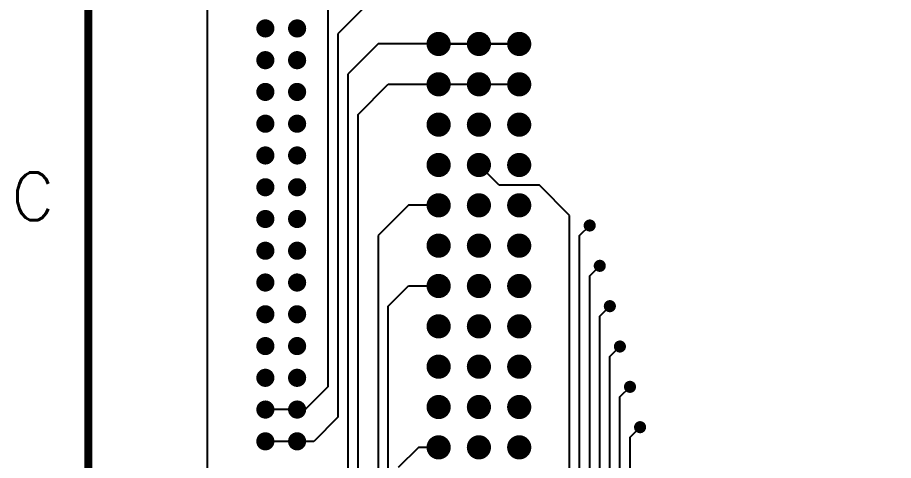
# Model space of a CAD drawing. Extents: x 295 to 953, y 10 to 290.
# Drawn here: x 487.5 to 542.7, y 155.9 to 183.8 of the extents above; entities that cross this region are included whole.
import ezdxf
from ezdxf.enums import TextEntityAlignment as Align

# ---------------------------------------------------------------- set-up
doc = ezdxf.new("R2010")
doc.units = 0
doc.header["$LTSCALE"] = 5
doc.header["$MEASUREMENT"] = 0
doc.layers.get('0').update_dxf_attribs({"linetype": 'CONTINUOUS', "lineweight": 25})
for name, color, linetype in [('DV-ABPB-A4_IN1', 4, 'CONTINUOUS'), ('문자', 4, 'CONTINUOUS'), ('테두리', 3, 'CONTINUOUS')]:
    doc.layers.add(name, color=color, linetype=linetype)
doc.styles.get("Standard").update_dxf_attribs({"font": 'simplex.shx'})

# ---------------------------------------------------------------- blocks, each defined once
blk = doc.blocks.new('C')
at = {"layer": '테두리', "const_width": 0.5}
blk.add_lwpolyline([(15, 285), (15, 15), (405, 15), (405, 285), (15, 285)], dxfattribs=at)
at = {"layer": '문자'}
blk.add_text('C', height=3, dxfattribs=at).set_placement((11.5, 172.5), align=Align.MIDDLE)

msp = doc.modelspace()

# ---------------------------------------------------------------- linework, layer by layer
at = {"color": 7}
for points, const_width in [([(502.852, 183.071, 1), (503.423, 183.071, 1)], 0.572), ([(504.853, 183.071, 1), (505.425, 183.071, 1)], 0.572), ([(513.679, 182.093, 1), (514.441, 182.093, 1)], 0.762), ([(516.219, 182.093, 1), (516.981, 182.093, 1)], 0.762), ([(518.759, 182.093, 1), (519.521, 182.093, 1)], 0.762), ([(502.852, 181.072, 1), (503.423, 181.072, 1)], 0.572), ([(504.853, 181.072, 1), (505.425, 181.072, 1)], 0.572), ([(513.679, 179.553, 1), (514.441, 179.553, 1)], 0.762), ([(516.219, 179.553, 1), (516.981, 179.553, 1)], 0.762), ([(518.759, 179.553, 1), (519.521, 179.553, 1)], 0.762), ([(502.852, 179.073, 1), (503.423, 179.073, 1)], 0.572), ([(504.853, 179.073, 1), (505.425, 179.073, 1)], 0.572), ([(502.852, 177.072, 1), (503.423, 177.072, 1)], 0.572), ([(504.853, 177.072, 1), (505.425, 177.072, 1)], 0.572), ([(513.679, 177.013, 1), (514.441, 177.013, 1)], 0.762), ([(516.219, 177.013, 1), (516.981, 177.013, 1)], 0.762), ([(518.759, 177.013, 1), (519.521, 177.013, 1)], 0.762), ([(502.852, 175.073, 1), (503.423, 175.073, 1)], 0.572), ([(504.853, 175.073, 1), (505.425, 175.073, 1)], 0.572), ([(513.679, 174.473, 1), (514.441, 174.473, 1)], 0.762), ([(516.219, 174.473, 1), (516.981, 174.473, 1)], 0.762), ([(518.759, 174.473, 1), (519.521, 174.473, 1)], 0.762), ([(502.852, 173.071, 1), (503.423, 173.071, 1)], 0.572), ([(504.853, 173.071, 1), (505.425, 173.071, 1)], 0.572), ([(513.679, 171.933, 1), (514.441, 171.933, 1)], 0.762), ([(516.219, 171.933, 1), (516.981, 171.933, 1)], 0.762), ([(518.759, 171.933, 1), (519.521, 171.933, 1)], 0.762), ([(502.852, 171.072, 1), (503.423, 171.072, 1)], 0.572), ([(504.853, 171.072, 1), (505.425, 171.072, 1)], 0.572), ([(523.394, 170.663, 1), (523.775, 170.663, 1)], 0.381), ([(513.679, 169.393, 1), (514.441, 169.393, 1)], 0.762), ([(516.219, 169.393, 1), (516.981, 169.393, 1)], 0.762), ([(518.759, 169.393, 1), (519.521, 169.393, 1)], 0.762), ([(502.852, 169.073, 1), (503.423, 169.073, 1)], 0.572), ([(504.853, 169.073, 1), (505.425, 169.073, 1)], 0.572), ([(524.029, 168.123, 1), (524.41, 168.123, 1)], 0.381), ([(502.852, 167.072, 1), (503.423, 167.072, 1)], 0.572), ([(504.853, 167.072, 1), (505.425, 167.072, 1)], 0.572), ([(513.679, 166.853, 1), (514.441, 166.853, 1)], 0.762), ([(516.219, 166.853, 1), (516.981, 166.853, 1)], 0.762), ([(518.759, 166.853, 1), (519.521, 166.853, 1)], 0.762), ([(524.664, 165.583, 1), (525.045, 165.583, 1)], 0.381), ([(502.852, 165.073, 1), (503.423, 165.073, 1)], 0.572), ([(504.853, 165.073, 1), (505.425, 165.073, 1)], 0.572), ([(513.679, 164.313, 1), (514.441, 164.313, 1)], 0.762), ([(516.219, 164.313, 1), (516.981, 164.313, 1)], 0.762), ([(518.759, 164.313, 1), (519.521, 164.313, 1)], 0.762), ([(502.852, 163.071, 1), (503.423, 163.071, 1)], 0.572), ([(504.853, 163.071, 1), (505.425, 163.071, 1)], 0.572), ([(525.299, 163.043, 1), (525.68, 163.043, 1)], 0.381), ([(513.679, 161.773, 1), (514.441, 161.773, 1)], 0.762), ([(516.219, 161.773, 1), (516.981, 161.773, 1)], 0.762), ([(518.759, 161.773, 1), (519.521, 161.773, 1)], 0.762), ([(502.852, 161.072, 1), (503.423, 161.072, 1)], 0.572), ([(504.853, 161.072, 1), (505.425, 161.072, 1)], 0.572), ([(525.934, 160.503, 1), (526.315, 160.503, 1)], 0.381), ([(502.852, 159.073, 1), (503.423, 159.073, 1)], 0.572), ([(504.853, 159.073, 1), (505.425, 159.073, 1)], 0.572), ([(513.679, 159.233, 1), (514.441, 159.233, 1)], 0.762), ([(516.219, 159.233, 1), (516.981, 159.233, 1)], 0.762), ([(518.759, 159.233, 1), (519.521, 159.233, 1)], 0.762), ([(526.569, 157.963, 1), (526.95, 157.963, 1)], 0.381), ([(502.852, 157.072, 1), (503.423, 157.072, 1)], 0.572), ([(504.853, 157.072, 1), (505.425, 157.072, 1)], 0.572), ([(513.679, 156.693, 1), (514.441, 156.693, 1)], 0.762), ([(516.219, 156.693, 1), (516.981, 156.693, 1)], 0.762), ([(518.759, 156.693, 1), (519.521, 156.693, 1)], 0.762)]:
    msp.add_lwpolyline(points, format="xyb", close=True, dxfattribs=dict(at, const_width=const_width))
at = {"layer": 'DV-ABPB-A4_IN1', "color": 7}
for p, q in [((499.478, 223.003), (499.478, 98.002)), ((507.075, 185.268), (507.075, 160.503)), ((509.615, 184.633), (507.71, 182.728)), ((507.71, 182.728), (507.71, 158.598)), ((510.25, 182.093), (508.345, 180.188)), ((519.14, 182.093), (510.25, 182.093)), ((514.06, 182.093), (516.6, 182.093)), ((516.6, 182.093), (519.14, 182.093)), ((508.345, 180.188), (508.345, 144.628)), ((508.98, 177.648), (510.885, 179.553)), ((510.885, 179.553), (514.06, 179.553)), ((514.06, 179.553), (516.6, 179.553)), ((516.6, 179.553), (519.14, 179.553)), ((508.98, 142.723), (508.98, 177.648)), ((517.87, 173.203), (516.6, 174.473)), ((520.41, 173.203), (517.87, 173.203)), ((522.315, 171.298), (520.41, 173.203)), ((512.155, 171.933), (510.25, 170.028)), ((514.06, 171.933), (512.155, 171.933)), ((522.315, 108.433), (522.315, 171.298)), ((522.95, 170.028), (523.585, 170.663)), ((510.25, 170.028), (510.25, 106.528)), ((522.95, 109.068), (522.95, 170.028)), ((523.585, 167.488), (524.22, 168.123)), ((523.585, 109.703), (523.585, 167.488)), ((510.885, 165.583), (512.155, 166.853)), ((512.155, 166.853), (514.06, 166.853)), ((510.885, 107.163), (510.885, 165.583)), ((524.22, 164.948), (524.855, 165.583)), ((524.22, 110.338), (524.22, 164.948)), ((524.855, 162.408), (525.49, 163.043)), ((524.855, 110.973), (524.855, 162.408)), ((507.075, 160.503), (505.645, 159.073)), ((525.49, 159.868), (526.125, 160.503)), ((525.49, 111.608), (525.49, 159.868)), ((505.139, 159.073), (503.138, 159.073)), ((505.645, 159.073), (505.139, 159.073)), ((507.71, 158.598), (506.183, 157.072)), ((526.125, 157.328), (526.76, 157.963)), ((505.139, 157.072), (503.138, 157.072)), ((506.183, 157.072), (505.139, 157.072)), ((526.125, 112.243), (526.125, 157.328)), ((512.79, 156.693), (511.52, 155.423)), ((514.06, 156.693), (512.79, 156.693))]:
    msp.add_line(p, q, dxfattribs=at)

# ---------------------------------------------------------------- block references
msp.add_blockref('C', (476.978, 0))

doc.saveas('drawing.dxf')
